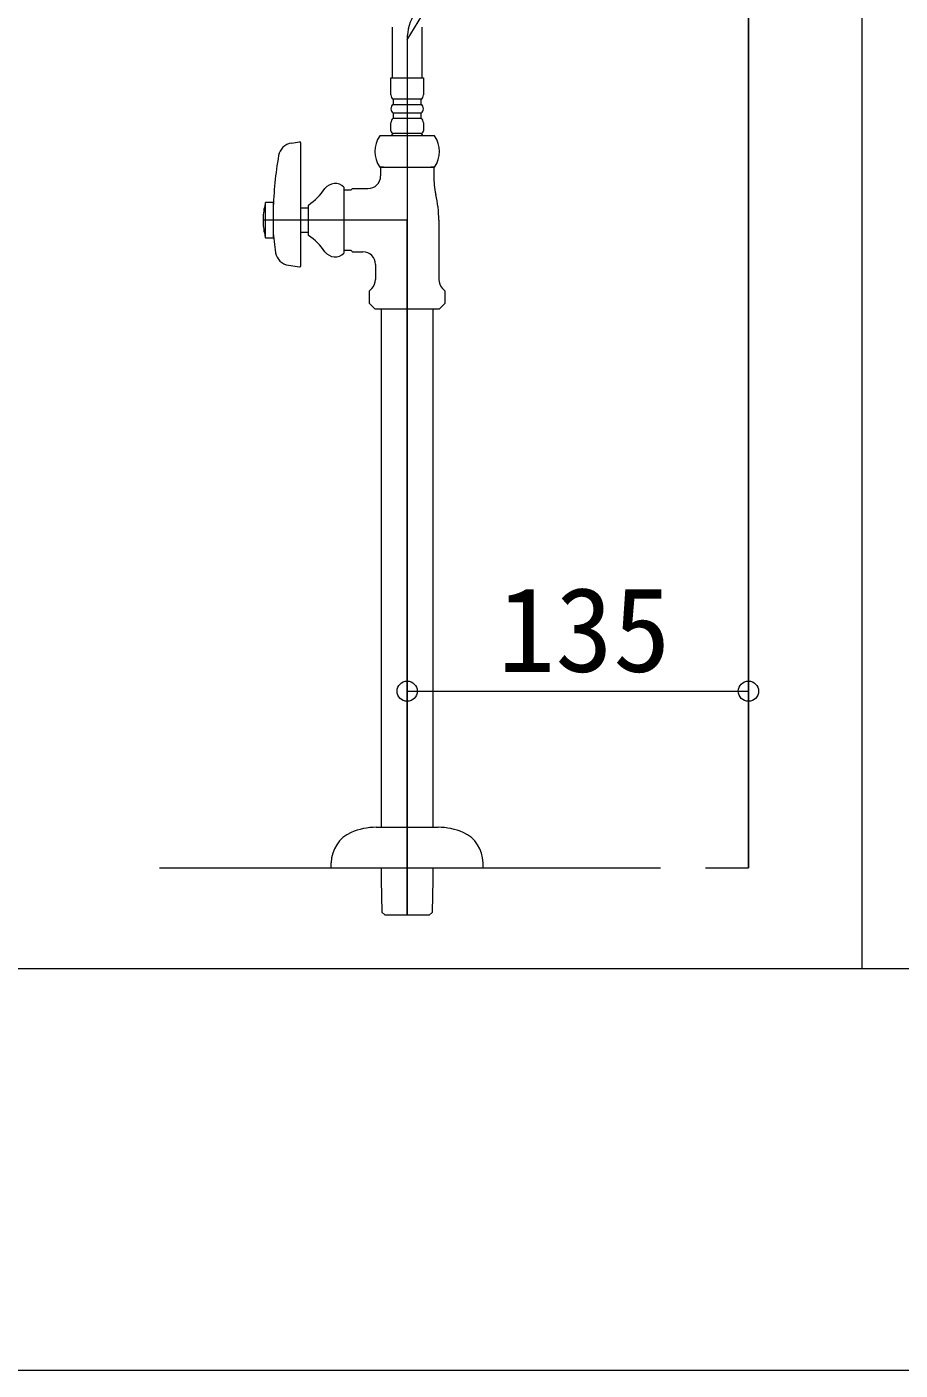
# Model space of a CAD drawing. Units: millimetres, scale not verified. Extents: x -1002 to 1002, y -687 to 676.
# Drawn here: x 193 to 344.1, y -687.1 to -454.7 of the extents above; entities that cross this region are included whole.
import ezdxf
from ezdxf.enums import TextEntityAlignment as Align

# ---------------------------------------------------------------- set-up
doc = ezdxf.new("R2010")
doc.units = ezdxf.units.MM
doc.header["$LTSCALE"] = 5
doc.layers.add('F-0', color=7, linetype='Continuous', lineweight=15)
doc.styles.add('ＭＳ ゴシック', font='')
doc.styles.get('ＭＳ ゴシック').set_extended_font_data('MS Gothic')

msp = doc.modelspace()

# ---------------------------------------------------------------- linework, layer by layer
at = {"layer": 'F-0', "lineweight": 18}
for q in [(337.581, -258.924), (337.581, -258.924), (-34.294, -617.674), (-34.294, -617.674)]:
    msp.add_line((337.581, -617.674), q, dxfattribs=at)
at = {"layer": 'F-0'}
for p, q in [((317.894, -317.549), (317.894, -600.174)), ((317.894, -317.549), (317.894, -600.174)), ((258.831, -456.972), (289.945, -405.779)), ((258.831, -456.972), (289.945, -405.779)), ((256.316, -463.543), (256.316, -454.793)), ((256.316, -463.543), (256.316, -454.793)), ((261.347, -454.793), (261.347, -463.543)), ((261.347, -454.793), (261.347, -463.543)), ((258.831, -456.972), (258.831, -463.543)), ((258.831, -456.972), (258.831, -608.377)), ((258.831, -456.972), (258.831, -463.543)), ((258.831, -456.972), (258.831, -608.377)), ((256.031, -463.543), (261.631, -463.543)), ((256.031, -466.496), (256.031, -463.543)), ((256.031, -463.543), (261.631, -463.543)), ((256.031, -466.496), (256.031, -463.543)), ((258.831, -463.543), (258.831, -488.174)), ((258.831, -463.543), (258.831, -488.174)), ((261.631, -463.543), (261.631, -466.496)), ((261.631, -463.543), (261.631, -466.496)), ((261.238, -467.262), (256.425, -467.262)), ((256.425, -467.262), (256.425, -468.137)), ((261.238, -467.262), (256.425, -467.262)), ((256.425, -467.262), (256.425, -468.137)), ((256.425, -468.137), (261.238, -468.137)), ((256.425, -468.137), (261.238, -468.137)), ((261.238, -468.137), (261.238, -467.262)), ((261.238, -468.137), (261.238, -467.262)), ((256.031, -472.73), (256.031, -471.309)), ((256.031, -472.73), (256.031, -471.309)), ((261.238, -469.668), (256.425, -469.668)), ((256.425, -469.668), (256.425, -470.543)), ((261.238, -469.668), (256.425, -469.668)), ((256.425, -469.668), (256.425, -470.543)), ((256.425, -470.543), (261.238, -470.543)), ((256.425, -470.543), (261.238, -470.543)), ((261.238, -470.543), (261.238, -469.668)), ((261.238, -470.543), (261.238, -469.668)), ((261.631, -471.309), (261.631, -472.73)), ((261.631, -471.309), (261.631, -472.73)), ((263.587, -473.605), (254.076, -473.605)), ((263.587, -473.605), (254.076, -473.605)), ((261.194, -473.168), (256.469, -473.168)), ((261.194, -473.168), (256.469, -473.168)), ((238.8, -474.844), (240.207, -474.647)), ((238.8, -474.844), (240.207, -474.647)), ((240.456, -496.016), (240.456, -474.863)), ((240.456, -496.016), (240.456, -474.863)), ((254.076, -478.987), (263.587, -478.987)), ((254.076, -478.987), (263.587, -478.987)), ((254.238, -478.987), (254.238, -479.867)), ((254.746, -478.987), (254.238, -478.987)), ((254.238, -478.987), (254.238, -479.867)), ((254.746, -478.987), (254.238, -478.987)), ((254.238, -479.867), (254.238, -480.518)), ((254.238, -479.867), (254.238, -480.518)), ((254.746, -478.987), (262.917, -478.987)), ((254.746, -478.987), (262.917, -478.987)), ((263.425, -478.987), (262.917, -478.987)), ((263.425, -478.987), (262.917, -478.987)), ((263.425, -478.987), (263.425, -479.867)), ((263.425, -478.987), (263.425, -479.867)), ((263.425, -479.867), (263.425, -480.518)), ((263.425, -479.867), (263.425, -480.518)), ((247.894, -482.456), (247.894, -493.893)), ((247.894, -482.456), (247.894, -493.893)), ((247.894, -482.924), (248.55, -482.924)), ((247.894, -482.924), (248.55, -482.924)), ((248.55, -482.924), (249.166, -482.924)), ((248.55, -482.924), (249.166, -482.924)), ((234.331, -485.112), (234.213, -485.549)), ((234.331, -485.112), (234.213, -485.549)), ((234.331, -491.237), (234.331, -485.112)), ((235.644, -485.112), (234.331, -485.112)), ((234.331, -491.237), (234.331, -485.112)), ((235.644, -485.112), (234.331, -485.112)), ((235.644, -485.112), (235.644, -491.237)), ((235.644, -485.112), (235.644, -491.237)), ((241.769, -490.799), (241.769, -485.549)), ((241.769, -490.799), (241.769, -485.549)), ((235.644, -486.424), (235.644, -489.924)), ((235.644, -486.424), (235.644, -489.924)), ((241.769, -486.096), (240.456, -486.096)), ((241.769, -486.096), (240.456, -486.096)), ((258.831, -488.174), (233.894, -488.174)), ((258.831, -488.174), (233.894, -488.174)), ((258.831, -488.174), (233.894, -488.174)), ((258.831, -488.174), (233.894, -488.174)), ((258.831, -608.377), (258.831, -488.174)), ((258.831, -608.377), (258.831, -488.174)), ((264.3, -488.174), (264.3, -498.42)), ((264.3, -488.174), (264.3, -498.42)), ((240.456, -490.252), (241.769, -490.252)), ((240.456, -490.252), (241.769, -490.252)), ((248.55, -493.424), (247.894, -493.424)), ((248.55, -493.424), (247.894, -493.424)), ((249.166, -493.424), (248.55, -493.424)), ((249.166, -493.424), (248.55, -493.424)), ((238.287, -495.963), (240.207, -496.233)), ((238.287, -495.963), (240.207, -496.233)), ((253.363, -495.83), (253.363, -498.42)), ((253.363, -495.83), (253.363, -498.42)), ((252.264, -500.424), (252.722, -499.966)), ((252.264, -500.424), (252.722, -499.966)), ((252.264, -500.424), (252.264, -502.497)), ((252.264, -500.424), (252.264, -502.497)), ((264.941, -499.966), (265.399, -500.424)), ((264.941, -499.966), (265.399, -500.424)), ((265.399, -502.497), (265.399, -500.424)), ((265.399, -502.497), (265.399, -500.424)), ((265.399, -502.497), (265.399, -500.424)), ((265.399, -502.497), (265.399, -500.424)), ((252.264, -502.497), (253.253, -503.487)), ((252.264, -502.497), (253.253, -503.487)), ((253.253, -503.487), (264.409, -503.487)), ((253.253, -503.487), (264.409, -503.487)), ((254.325, -503.487), (254.325, -593.174)), ((254.325, -503.487), (254.325, -593.174)), ((263.338, -593.174), (263.338, -503.487)), ((263.338, -593.174), (263.338, -503.487)), ((264.409, -503.487), (265.399, -502.497)), ((264.409, -503.487), (265.399, -502.497)), ((258.831, -569.638), (317.89, -569.638)), ((258.831, -569.638), (317.89, -569.638)), ((253.492, -593.174), (264.171, -593.174)), ((253.492, -593.174), (264.171, -593.174)), ((245.706, -600.174), (245.706, -599.299)), ((245.706, -600.174), (245.706, -599.299)), ((271.956, -599.299), (271.956, -600.174)), ((271.956, -599.299), (271.956, -600.174)), ((215.99, -600.174), (302.67, -600.174)), ((215.99, -600.174), (302.67, -600.174)), ((245.706, -600.174), (271.956, -600.174)), ((245.706, -600.174), (271.956, -600.174)), ((254.325, -600.174), (254.325, -601.329)), ((254.325, -600.174), (254.325, -601.329)), ((254.325, -601.329), (254.349, -602.252)), ((254.325, -601.329), (254.349, -602.252)), ((263.313, -602.252), (263.338, -601.329)), ((263.313, -602.252), (263.338, -601.329)), ((263.338, -601.329), (263.338, -600.174)), ((263.338, -601.329), (263.338, -600.174)), ((310.454, -600.174), (310.51, -600.174)), ((310.454, -600.174), (310.51, -600.174)), ((254.349, -602.252), (254.47, -607.869)), ((254.349, -602.252), (254.47, -607.869)), ((263.193, -607.869), (263.313, -602.252)), ((263.193, -607.869), (263.313, -602.252)), ((254.47, -607.869), (255.005, -608.377)), ((254.47, -607.869), (255.005, -608.377)), ((262.55, -608.377), (255.113, -608.377)), ((262.55, -608.377), (255.113, -608.377)), ((262.657, -608.377), (263.193, -607.869)), ((262.657, -608.377), (263.193, -607.869)), ((-1002.086, -687.064), (1002.034, -687.064))]:
    msp.add_line(p, q, dxfattribs=at)
at = {"layer": 'F-0', "lineweight": 18}
msp.add_lwpolyline([(709.456, -223.924), (709.456, -617.674), (337.581, -617.674)], dxfattribs=at)
msp.add_lwpolyline([(709.456, -223.924), (709.456, -617.674), (337.581, -617.674)], dxfattribs=at)
at = {"layer": 'F-0'}
for points in [[(310.51, -600.174), (317.894, -600.174), (317.894, -317.549)], [(310.51, -600.174), (317.894, -600.174), (317.894, -317.549)], [(256.206, -473.605), (256.206, -473.387), (256.425, -473.168)], [(256.206, -473.605), (256.206, -473.387), (256.425, -473.168)], [(261.238, -473.168), (261.456, -473.387), (261.456, -473.605)], [(261.238, -473.168), (261.456, -473.387), (261.456, -473.605)], [(249.166, -482.924), (249.385, -482.705), (252.05, -482.705)], [(249.166, -482.924), (249.385, -482.705), (252.05, -482.705)], [(234.213, -490.799), (234.331, -491.237), (235.644, -491.237)], [(234.213, -490.799), (234.331, -491.237), (235.644, -491.237)], [(249.166, -493.424), (249.385, -493.643), (251.175, -493.643)], [(249.166, -493.424), (249.385, -493.643), (251.175, -493.643)], [(255.113, -608.377), (255.006, -608.377), (255.005, -608.377)], [(255.113, -608.377), (255.006, -608.377), (255.005, -608.377)], [(262.657, -608.377), (262.656, -608.377), (262.55, -608.377)], [(262.657, -608.377), (262.656, -608.377), (262.55, -608.377)]]:
    msp.add_lwpolyline(points, dxfattribs=at)
for centre in [(258.831, -569.638), (258.831, -569.638), (258.831, -569.638), (258.831, -569.638), (317.89, -569.638), (317.89, -569.638), (317.89, -569.638), (317.89, -569.638), (317.89, -569.638), (317.89, -569.638)]:
    msp.add_circle(centre, 1.75, dxfattribs=at)
for centre, radius, start, end in [((267.581, -456.972), 8.75, 147.39011, 180), ((267.581, -456.972), 8.75, 147.39011, 180), ((256.973, -466.496), 0.941, 180, 234.43222), ((256.973, -466.496), 0.941, 180, 234.43222), ((260.69, -466.496), 0.941, 305.56778, 0), ((260.69, -466.496), 0.941, 305.56778, 0), ((256.973, -468.902), 0.941, 125.56778, 234.43222), ((256.973, -468.902), 0.941, 125.56778, 234.43222), ((260.69, -468.902), 0.941, 305.56778, 54.43222), ((260.69, -468.902), 0.941, 305.56778, 54.43222), ((256.973, -471.309), 0.941, 125.56778, 180), ((256.973, -471.309), 0.941, 125.56778, 180), ((260.69, -471.309), 0.941, 0, 54.43222), ((260.69, -471.309), 0.941, 0, 54.43222), ((258.066, -476.296), 4.812, 146.00705, 213.99295), ((258.066, -476.296), 4.812, 146.00705, 213.99295), ((256.469, -472.73), 0.438, 180, 270), ((256.469, -472.73), 0.438, 180, 270), ((261.194, -472.73), 0.438, 270, 0), ((261.194, -472.73), 0.438, 270, 0), ((259.597, -476.296), 4.812, 326.00705, 33.99295), ((259.597, -476.296), 4.812, 326.00705, 33.99295), ((239.166, -477.444), 2.625, 98, 170.1971), ((239.166, -477.444), 2.625, 98, 170.1971), ((240.238, -474.863), 0.219, 0, 98), ((240.238, -474.863), 0.219, 0, 98), ((301.269, -488.174), 65.648, 170.1971, 178.47247), ((301.269, -488.174), 65.648, 170.1971, 178.47247), ((252.05, -480.518), 2.188, 270, 0), ((252.05, -480.518), 2.188, 270, 0), ((277.671, -480.518), 14.246, 180, 193.0396), ((277.671, -480.518), 14.246, 180, 193.0396), ((235.903, -476.84), 10.5, 303.95919, 326.04081), ((235.903, -476.84), 10.5, 303.95919, 326.04081), ((246.363, -484.018), 2.188, 45.573, 143.1301), ((246.363, -484.018), 2.188, 45.573, 143.1301), ((244.831, -488.174), 10.938, 166.11346, 166.70293), ((244.831, -488.174), 10.938, 166.11346, 166.70293), ((244.613, -488.174), 19.688, 0, 13.0396), ((244.613, -488.174), 19.688, 0, 13.0396), ((244.831, -488.174), 10.938, 166.70293, 180), ((244.831, -488.174), 10.938, 166.70293, 180), ((244.831, -488.174), 10.938, 180, 193.29707), ((244.831, -488.174), 10.938, 180, 193.29707), ((268.418, -488.334), 32.812, 182.77864, 189.59149), ((268.418, -488.334), 32.812, 182.77864, 189.59149), ((244.831, -488.174), 10.938, 193.29707, 193.88654), ((244.831, -488.174), 10.938, 193.29707, 193.88654), ((235.903, -499.508), 10.5, 33.95919, 56.04081), ((235.903, -499.508), 10.5, 33.95919, 56.04081), ((238.652, -493.363), 2.625, 189.59149, 261.99591), ((238.652, -493.363), 2.625, 189.59149, 261.99591), ((246.363, -492.33), 2.188, 216.8699, 314.427), ((246.363, -492.33), 2.188, 216.8699, 314.427), ((251.175, -495.83), 2.188, 0, 90), ((251.175, -495.83), 2.188, 0, 90), ((240.238, -496.016), 0.219, 261.99591, 0), ((240.238, -496.016), 0.219, 261.99591, 0), ((251.175, -498.42), 2.188, 315, 0), ((251.175, -498.42), 2.188, 315, 0), ((266.488, -498.42), 2.188, 180, 225), ((266.488, -498.42), 2.188, 180, 225), ((251.394, -599.299), 5.688, 113.55646, 180), ((251.394, -599.299), 5.688, 113.55646, 180), ((253.492, -604.112), 10.938, 90, 113.55646), ((253.492, -604.112), 10.938, 90, 113.55646), ((264.171, -604.112), 10.938, 66.44354, 90), ((264.171, -604.112), 10.938, 66.44354, 90), ((266.269, -599.299), 5.688, 0, 66.44354), ((266.269, -599.299), 5.688, 0, 66.44354)]:
    msp.add_arc(centre, radius, start, end, dxfattribs=at)

# ---------------------------------------------------------------- texts
at = {"layer": 'F-0', "style": 'ＭＳ ゴシック'}
msp.add_text('135', height=14.66, dxfattribs=at).set_placement((274.5, -570.687), align=Align.BOTTOM_LEFT)
msp.add_text('135', height=14.66, dxfattribs=at).set_placement((274.5, -570.687), align=Align.BOTTOM_LEFT)

doc.saveas('drawing.dxf')
